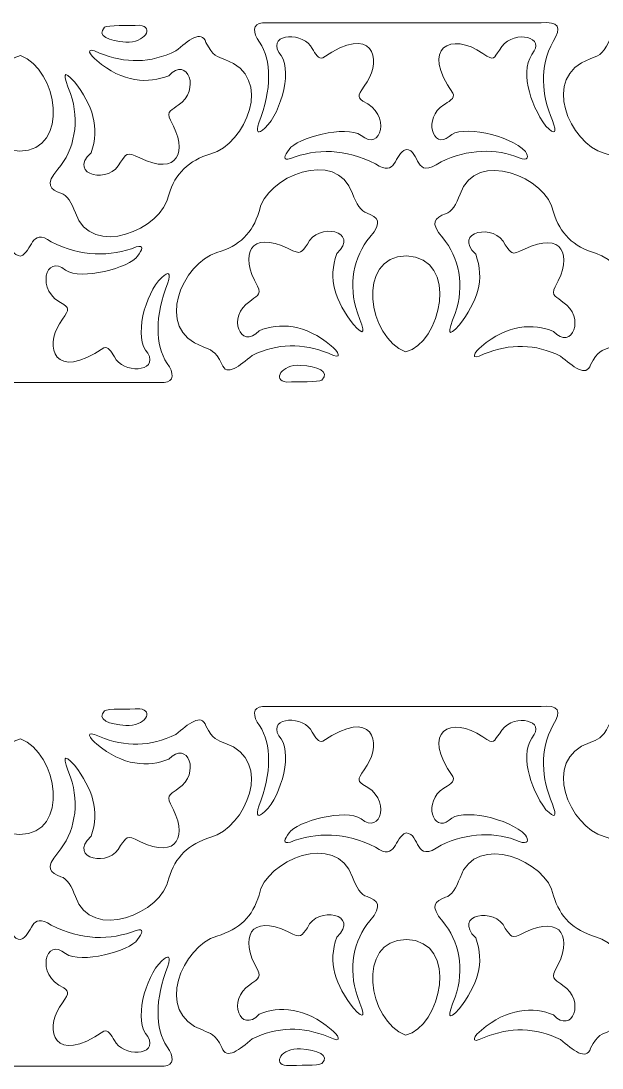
# Model space of a CAD drawing. Header units: centimetres. Extents: x -120 to 120, y -26 to 26.
# Drawn here: x 62.4 to 91.2, y -25.9 to 25.9 of the extents above; entities that cross this region are included whole.
import ezdxf

# ---------------------------------------------------------------- set-up
doc = ezdxf.new("R2010")
doc.units = ezdxf.units.CM
doc.header["$MEASUREMENT"] = 0
doc.layers.add('layer 1', color=7, linetype='Continuous')

msp = doc.modelspace()

# ---------------------------------------------------------------- linework, layer by layer
at = {"layer": 'layer 1', "color": 114, "lineweight": 9}
for points, knots in [([(88.76446, 21.00753), (89.00751, 20.3745), (88.90815, 20.27219), (88.44071, 20.72628), (88.44071, 20.72628), (87.62871, 21.85968), (87.10386, 23.56809), (87.87071, 24.45628), (87.87071, 24.45628), (88.33709, 25.2111), (86.68646, 25.5307), (86.14831, 24.49462), (86.14831, 24.49462), (85.82821, 24.12878), (85.94441, 23.90673), (85.32196, 24.33378), (85.32196, 24.33378), (83.73913, 25.41973), (82.22366, 24.63002), (83.83321, 22.36503), (83.83321, 22.36503), (84.00045, 22.11789), (83.5682, 21.90877), (83.38571, 21.79378), (83.38571, 21.79378), (82.33593, 21.13228), (82.86103, 19.55537), (83.65321, 20.21128), (83.65321, 20.21128), (84.2008, 20.82979), (86.67407, 20.30189), (87.42571, 19.47378), (87.42571, 19.47378), (87.62192, 19.231), (87.56978, 18.97963), (87.12821, 19.15628), (87.12821, 19.15628), (85.97862, 19.64071), (84.57105, 19.5984), (83.25071, 18.96878), (83.25071, 18.96878), (81.87142, 17.9949), (82.25854, 19.55026), (81.52071, 19.57378), (81.52071, 19.57378), (80.90049, 19.37719), (81.06355, 18.1384), (79.99821, 18.86628), (79.99821, 18.86628), (78.5179, 19.62756), (77.07278, 19.62132), (75.79071, 19.12378), (75.79071, 19.12378), (75.37942, 19.00671), (75.49539, 19.26792), (75.72321, 19.57378), (75.72321, 19.57378), (76.1124, 20.15897), (78.54129, 20.80247), (79.29321, 20.27253), (79.29321, 20.27253), (80.2794, 19.41664), (80.819, 21.32422), (79.38571, 21.97128), (79.38571, 21.97128), (79.06308, 22.20136), (79.14255, 22.26957), (79.58946, 22.93378), (79.58946, 22.93378), (80.31996, 24.01946), (79.89606, 25.84628), (77.39571, 24.11628), (77.39571, 24.11628), (77.19024, 24.03268), (77.03196, 24.31753), (76.86821, 24.57003), (76.86821, 24.57003), (76.49618, 25.3996), (74.67077, 25.37504), (75.21571, 24.38378), (75.21571, 24.38378), (75.94504, 23.66822), (75.37148, 21.4451), (74.53071, 20.63878), (74.53071, 20.63878), (74.17377, 20.30591), (74.07461, 20.39341), (74.23321, 20.90128), (74.23321, 20.90128), (74.88374, 22.56932), (74.85418, 23.9642), (74.26571, 24.89878), (74.26571, 24.89878), (73.91279, 25.362), (73.91371, 25.8098), (74.41571, 25.84628), (74.41571, 25.84628), (74.41571, 25.84628), (88.20345, 25.84628), (88.20345, 25.84628), (88.20345, 25.84628), (89.06476, 25.94333), (89.25444, 25.60409), (88.79821, 24.93128), (88.79821, 24.93128), (88.12207, 23.61921), (88.22481, 22.31199), (88.76446, 21.00753)], [0, 0, 0, 0, 0.03571429, 0.03571429, 0.03571429, 0.03571429, 0.07142857, 0.07142857, 0.07142857, 0.07142857, 0.10714286, 0.10714286, 0.10714286, 0.10714286, 0.14285714, 0.14285714, 0.14285714, 0.14285714, 0.17857143, 0.17857143, 0.17857143, 0.17857143, 0.21428571, 0.21428571, 0.21428571, 0.21428571, 0.25, 0.25, 0.25, 0.25, 0.28571429, 0.28571429, 0.28571429, 0.28571429, 0.32142857, 0.32142857, 0.32142857, 0.32142857, 0.35714286, 0.35714286, 0.35714286, 0.35714286, 0.39285714, 0.39285714, 0.39285714, 0.39285714, 0.42857143, 0.42857143, 0.42857143, 0.42857143, 0.46428571, 0.46428571, 0.46428571, 0.46428571, 0.5, 0.5, 0.5, 0.5, 0.53571429, 0.53571429, 0.53571429, 0.53571429, 0.57142857, 0.57142857, 0.57142857, 0.57142857, 0.60714286, 0.60714286, 0.60714286, 0.60714286, 0.64285714, 0.64285714, 0.64285714, 0.64285714, 0.67857143, 0.67857143, 0.67857143, 0.67857143, 0.71428571, 0.71428571, 0.71428571, 0.71428571, 0.75, 0.75, 0.75, 0.75, 0.78571429, 0.78571429, 0.78571429, 0.78571429, 0.82142857, 0.82142857, 0.82142857, 0.82142857, 0.85714286, 0.85714286, 0.85714286, 0.85714286, 0.89285714, 0.89285714, 0.89285714, 0.89285714, 0.92857143, 0.92857143, 0.92857143, 0.92857143, 1, 1, 1, 1]), ([(64.90257, 22.34562), (65.37152, 20.9706), (65.09745, 19.56174), (64.28201, 18.59826), (64.28201, 18.59826), (63.61863, 17.82389), (63.90559, 17.60235), (64.42007, 17.40562), (64.42007, 17.40562), (64.73444, 17.33063), (64.95261, 16.92778), (65.14382, 16.43311), (65.14382, 16.43311), (65.91715, 14.15228), (69.45586, 15.58296), (69.77382, 17.32812), (69.77382, 17.32812), (70.08678, 18.39005), (70.74168, 19.02897), (71.85507, 19.36062), (71.85507, 19.36062), (73.54576, 19.8407), (75.02551, 23.16024), (72.54757, 24.02562), (72.54757, 24.02562), (72.19257, 24.18812), (71.94097, 24.18592), (71.60882, 24.88312), (71.60882, 24.88312), (71.39165, 25.53292), (70.72361, 24.96531), (70.11344, 24.4559), (70.11344, 24.4559), (68.8713, 23.84175), (67.6138, 23.83243), (66.34094, 24.3509), (66.34094, 24.3509), (65.53043, 24.74677), (65.8853, 24.21712), (66.20718, 23.98233), (66.20718, 23.98233), (67.45585, 22.88915), (68.78335, 22.81934), (69.76507, 23.23062), (69.76507, 23.23062), (70.70574, 24.23645), (71.37383, 22.5108), (70.23007, 21.77812), (70.23007, 21.77812), (70.00257, 21.54354), (69.58054, 21.47927), (69.85257, 21.02062), (69.85257, 21.02062), (70.75871, 19.43162), (70.21757, 18.25062), (68.32757, 19.15312), (68.32757, 19.15312), (67.64862, 19.5223), (67.68007, 19.32062), (67.37882, 18.94937), (67.37882, 18.94937), (66.89955, 17.82847), (64.72571, 18.28382), (65.91757, 19.41312), (65.91757, 19.41312), (66.38972, 20.66749), (65.97912, 21.76616), (65.10257, 22.93062), (65.10257, 22.93062), (64.51255, 23.56369), (64.50689, 23.33052), (64.90257, 22.34562)], [0, 0, 0, 0, 0.05263158, 0.05263158, 0.05263158, 0.05263158, 0.10526316, 0.10526316, 0.10526316, 0.10526316, 0.15789474, 0.15789474, 0.15789474, 0.15789474, 0.21052632, 0.21052632, 0.21052632, 0.21052632, 0.26315789, 0.26315789, 0.26315789, 0.26315789, 0.31578947, 0.31578947, 0.31578947, 0.31578947, 0.36842105, 0.36842105, 0.36842105, 0.36842105, 0.42105263, 0.42105263, 0.42105263, 0.42105263, 0.47368421, 0.47368421, 0.47368421, 0.47368421, 0.52631579, 0.52631579, 0.52631579, 0.52631579, 0.57894737, 0.57894737, 0.57894737, 0.57894737, 0.63157895, 0.63157895, 0.63157895, 0.63157895, 0.68421053, 0.68421053, 0.68421053, 0.68421053, 0.73684211, 0.73684211, 0.73684211, 0.73684211, 0.78947368, 0.78947368, 0.78947368, 0.78947368, 0.84210526, 0.84210526, 0.84210526, 0.84210526, 0.89473684, 0.89473684, 0.89473684, 0.89473684, 1, 1, 1, 1]), ([(66.58677, 25.6269), (66.17273, 25.20277), (66.80532, 24.95013), (67.64177, 24.89941), (67.64177, 24.89941), (68.59003, 24.84191), (69.05443, 25.64799), (68.33177, 25.7294), (68.33177, 25.7294), (67.7501, 25.69523), (66.76183, 25.75094), (66.58677, 25.6269)], [0, 0, 0, 0, 0.25, 0.25, 0.25, 0.25, 0.5, 0.5, 0.5, 0.5, 1, 1, 1, 1]), ([(98.27369, 22.37812), (97.80474, 21.0031), (98.07881, 19.59424), (98.89425, 18.63076), (98.89425, 18.63076), (99.55763, 17.85639), (99.27067, 17.63485), (98.75619, 17.43812), (98.75619, 17.43812), (98.44182, 17.36313), (98.22365, 16.96028), (98.03244, 16.46561), (98.03244, 16.46561), (97.25911, 14.18478), (93.7204, 15.61546), (93.40244, 17.36062), (93.40244, 17.36062), (93.08948, 18.42255), (92.43458, 19.06147), (91.32119, 19.39312), (91.32119, 19.39312), (89.6305, 19.8732), (88.15075, 23.19274), (90.62869, 24.05812), (90.62869, 24.05812), (90.98369, 24.22062), (91.23529, 24.21842), (91.56744, 24.91562), (91.56744, 24.91562), (91.78461, 25.56542), (92.45265, 24.99781), (93.06282, 24.4884), (93.06282, 24.4884), (94.30496, 23.87425), (95.56246, 23.86493), (96.83532, 24.3834), (96.83532, 24.3834), (97.64583, 24.77927), (97.29096, 24.24962), (96.96908, 24.01483), (96.96908, 24.01483), (95.72041, 22.92165), (94.39291, 22.85184), (93.41119, 23.26312), (93.41119, 23.26312), (92.47052, 24.26895), (91.80243, 22.5433), (92.94619, 21.81062), (92.94619, 21.81062), (93.17369, 21.57604), (93.59572, 21.51177), (93.32369, 21.05312), (93.32369, 21.05312), (92.41755, 19.46412), (92.95869, 18.28312), (94.84869, 19.18562), (94.84869, 19.18562), (95.52764, 19.5548), (95.49619, 19.35312), (95.79744, 18.98187), (95.79744, 18.98187), (96.27671, 17.86097), (98.45055, 18.31632), (97.25869, 19.44562), (97.25869, 19.44562), (96.78654, 20.69999), (97.19714, 21.79866), (98.07369, 22.96312), (98.07369, 22.96312), (98.66371, 23.59619), (98.66937, 23.36302), (98.27369, 22.37812)], [0, 0, 0, 0, 0.05263158, 0.05263158, 0.05263158, 0.05263158, 0.10526316, 0.10526316, 0.10526316, 0.10526316, 0.15789474, 0.15789474, 0.15789474, 0.15789474, 0.21052632, 0.21052632, 0.21052632, 0.21052632, 0.26315789, 0.26315789, 0.26315789, 0.26315789, 0.31578947, 0.31578947, 0.31578947, 0.31578947, 0.36842105, 0.36842105, 0.36842105, 0.36842105, 0.42105263, 0.42105263, 0.42105263, 0.42105263, 0.47368421, 0.47368421, 0.47368421, 0.47368421, 0.52631579, 0.52631579, 0.52631579, 0.52631579, 0.57894737, 0.57894737, 0.57894737, 0.57894737, 0.63157895, 0.63157895, 0.63157895, 0.63157895, 0.68421053, 0.68421053, 0.68421053, 0.68421053, 0.73684211, 0.73684211, 0.73684211, 0.73684211, 0.78947368, 0.78947368, 0.78947368, 0.78947368, 0.84210526, 0.84210526, 0.84210526, 0.84210526, 0.89473684, 0.89473684, 0.89473684, 0.89473684, 1, 1, 1, 1]), ([(62.42182, 24.2392), (64.28451, 23.55905), (64.89432, 19.5142), (62.38432, 19.49171), (62.38432, 19.49171), (59.7135, 19.573), (60.68358, 23.85135), (62.42182, 24.2392)], [0, 0, 0, 0, 0.33333333, 0.33333333, 0.33333333, 0.33333333, 1, 1, 1, 1]), ([(79.10869, 11.48028), (78.63974, 12.8553), (78.91381, 14.26416), (79.72925, 15.22764), (79.72925, 15.22764), (80.39263, 16.00201), (80.10567, 16.22355), (79.59119, 16.42028), (79.59119, 16.42028), (79.27682, 16.49527), (79.05865, 16.89812), (78.86744, 17.39279), (78.86744, 17.39279), (78.09411, 19.67362), (74.5554, 18.24294), (74.23744, 16.49778), (74.23744, 16.49778), (73.92448, 15.43585), (73.26958, 14.79693), (72.15619, 14.46528), (72.15619, 14.46528), (70.4655, 13.9852), (68.98575, 10.66566), (71.46369, 9.80028), (71.46369, 9.80028), (71.81869, 9.63778), (72.07029, 9.63998), (72.40244, 8.94278), (72.40244, 8.94278), (72.61961, 8.29298), (73.28765, 8.86059), (73.89782, 9.37), (73.89782, 9.37), (75.13996, 9.98415), (76.39746, 9.99347), (77.67032, 9.475), (77.67032, 9.475), (78.48083, 9.07913), (78.12596, 9.60878), (77.80408, 9.84357), (77.80408, 9.84357), (76.55541, 10.93675), (75.22791, 11.00656), (74.24619, 10.59528), (74.24619, 10.59528), (73.30552, 9.58945), (72.63743, 11.3151), (73.78119, 12.04778), (73.78119, 12.04778), (74.00869, 12.28236), (74.43072, 12.34663), (74.15869, 12.80528), (74.15869, 12.80528), (73.25255, 14.39428), (73.79369, 15.57528), (75.68369, 14.67278), (75.68369, 14.67278), (76.36264, 14.3036), (76.33119, 14.50528), (76.63244, 14.87653), (76.63244, 14.87653), (77.11171, 15.99743), (79.28555, 15.54208), (78.09369, 14.41278), (78.09369, 14.41278), (77.62154, 13.15841), (78.03214, 12.05974), (78.90869, 10.89528), (78.90869, 10.89528), (79.49871, 10.26221), (79.50437, 10.49538), (79.10869, 11.48028)], [0, 0, 0, 0, 0.05263158, 0.05263158, 0.05263158, 0.05263158, 0.10526316, 0.10526316, 0.10526316, 0.10526316, 0.15789474, 0.15789474, 0.15789474, 0.15789474, 0.21052632, 0.21052632, 0.21052632, 0.21052632, 0.26315789, 0.26315789, 0.26315789, 0.26315789, 0.31578947, 0.31578947, 0.31578947, 0.31578947, 0.36842105, 0.36842105, 0.36842105, 0.36842105, 0.42105263, 0.42105263, 0.42105263, 0.42105263, 0.47368421, 0.47368421, 0.47368421, 0.47368421, 0.52631579, 0.52631579, 0.52631579, 0.52631579, 0.57894737, 0.57894737, 0.57894737, 0.57894737, 0.63157895, 0.63157895, 0.63157895, 0.63157895, 0.68421053, 0.68421053, 0.68421053, 0.68421053, 0.73684211, 0.73684211, 0.73684211, 0.73684211, 0.78947368, 0.78947368, 0.78947368, 0.78947368, 0.84210526, 0.84210526, 0.84210526, 0.84210526, 0.89473684, 0.89473684, 0.89473684, 0.89473684, 1, 1, 1, 1]), ([(83.95382, 11.44778), (84.42277, 12.8228), (84.1487, 14.23166), (83.33326, 15.19514), (83.33326, 15.19514), (82.66988, 15.96951), (82.95684, 16.19105), (83.47132, 16.38778), (83.47132, 16.38778), (83.78569, 16.46277), (84.00386, 16.86562), (84.19507, 17.36029), (84.19507, 17.36029), (84.9684, 19.64112), (88.50711, 18.21044), (88.82507, 16.46528), (88.82507, 16.46528), (89.13803, 15.40335), (89.79293, 14.76443), (90.90632, 14.43278), (90.90632, 14.43278), (92.59701, 13.9527), (94.07676, 10.63316), (91.59882, 9.76778), (91.59882, 9.76778), (91.24382, 9.60528), (90.99222, 9.60748), (90.66007, 8.91028), (90.66007, 8.91028), (90.4429, 8.26048), (89.77486, 8.82809), (89.16469, 9.3375), (89.16469, 9.3375), (87.92255, 9.95165), (86.66505, 9.96097), (85.39219, 9.4425), (85.39219, 9.4425), (84.58168, 9.04663), (84.93655, 9.57628), (85.25843, 9.81107), (85.25843, 9.81107), (86.5071, 10.90425), (87.8346, 10.97406), (88.81632, 10.56278), (88.81632, 10.56278), (89.75699, 9.55695), (90.42508, 11.2826), (89.28132, 12.01528), (89.28132, 12.01528), (89.05382, 12.24986), (88.63179, 12.31413), (88.90382, 12.77278), (88.90382, 12.77278), (89.80996, 14.36178), (89.26882, 15.54278), (87.37882, 14.64028), (87.37882, 14.64028), (86.69987, 14.2711), (86.73132, 14.47278), (86.43007, 14.84403), (86.43007, 14.84403), (85.9508, 15.96493), (83.77696, 15.50958), (84.96882, 14.38028), (84.96882, 14.38028), (85.44097, 13.12591), (85.03037, 12.02724), (84.15382, 10.86278), (84.15382, 10.86278), (83.5638, 10.22971), (83.55814, 10.46288), (83.95382, 11.44778)], [0, 0, 0, 0, 0.05263158, 0.05263158, 0.05263158, 0.05263158, 0.10526316, 0.10526316, 0.10526316, 0.10526316, 0.15789474, 0.15789474, 0.15789474, 0.15789474, 0.21052632, 0.21052632, 0.21052632, 0.21052632, 0.26315789, 0.26315789, 0.26315789, 0.26315789, 0.31578947, 0.31578947, 0.31578947, 0.31578947, 0.36842105, 0.36842105, 0.36842105, 0.36842105, 0.42105263, 0.42105263, 0.42105263, 0.42105263, 0.47368421, 0.47368421, 0.47368421, 0.47368421, 0.52631579, 0.52631579, 0.52631579, 0.52631579, 0.57894737, 0.57894737, 0.57894737, 0.57894737, 0.63157895, 0.63157895, 0.63157895, 0.63157895, 0.68421053, 0.68421053, 0.68421053, 0.68421053, 0.73684211, 0.73684211, 0.73684211, 0.73684211, 0.78947368, 0.78947368, 0.78947368, 0.78947368, 0.84210526, 0.84210526, 0.84210526, 0.84210526, 0.89473684, 0.89473684, 0.89473684, 0.89473684, 1, 1, 1, 1]), ([(55.18613, 12.86281), (54.94308, 13.49584), (55.04244, 13.59815), (55.50988, 13.14406), (55.50988, 13.14406), (56.32188, 12.01066), (56.84673, 10.30225), (56.07988, 9.41406), (56.07988, 9.41406), (55.6135, 8.65924), (57.26413, 8.33964), (57.80228, 9.37572), (57.80228, 9.37572), (58.12238, 9.74156), (58.00618, 9.96361), (58.62863, 9.53656), (58.62863, 9.53656), (60.21146, 8.45061), (61.72693, 9.24032), (60.11738, 11.50531), (60.11738, 11.50531), (59.95014, 11.75245), (60.38239, 11.96157), (60.56488, 12.07656), (60.56488, 12.07656), (61.61466, 12.73806), (61.08956, 14.31497), (60.29738, 13.65906), (60.29738, 13.65906), (59.74979, 13.04055), (57.27652, 13.56845), (56.52488, 14.39656), (56.52488, 14.39656), (56.32867, 14.63934), (56.38081, 14.89071), (56.82238, 14.71406), (56.82238, 14.71406), (57.97197, 14.22963), (59.37954, 14.27194), (60.69988, 14.90156), (60.69988, 14.90156), (62.07917, 15.87544), (61.69205, 14.32008), (62.42988, 14.29656), (62.42988, 14.29656), (63.0501, 14.49315), (62.88704, 15.73194), (63.95238, 15.00406), (63.95238, 15.00406), (65.43269, 14.24278), (66.87781, 14.24902), (68.15988, 14.74656), (68.15988, 14.74656), (68.57117, 14.86363), (68.4552, 14.60242), (68.22738, 14.29656), (68.22738, 14.29656), (67.83819, 13.71137), (65.4093, 13.06787), (64.65738, 13.59781), (64.65738, 13.59781), (63.67119, 14.4537), (63.13159, 12.54612), (64.56488, 11.89906), (64.56488, 11.89906), (64.88751, 11.66898), (64.80804, 11.60077), (64.36113, 10.93656), (64.36113, 10.93656), (63.63063, 9.85088), (64.05453, 8.02406), (66.55488, 9.75406), (66.55488, 9.75406), (66.76035, 9.83766), (66.91863, 9.55281), (67.08238, 9.30031), (67.08238, 9.30031), (67.45441, 8.47074), (69.27982, 8.4953), (68.73488, 9.48656), (68.73488, 9.48656), (68.00555, 10.20212), (68.57911, 12.42524), (69.41988, 13.23156), (69.41988, 13.23156), (69.77682, 13.56443), (69.87598, 13.47693), (69.71738, 12.96906), (69.71738, 12.96906), (69.06685, 11.30102), (69.09641, 9.90614), (69.68488, 8.97156), (69.68488, 8.97156), (70.0378, 8.50834), (70.03688, 8.06054), (69.53488, 8.02406), (69.53488, 8.02406), (69.53488, 8.02406), (55.74714, 8.02406), (55.74714, 8.02406), (55.74714, 8.02406), (54.88583, 7.92701), (54.69615, 8.26625), (55.15238, 8.93906), (55.15238, 8.93906), (55.82852, 10.25113), (55.72578, 11.55835), (55.18613, 12.86281)], [0, 0, 0, 0, 0.03571429, 0.03571429, 0.03571429, 0.03571429, 0.07142857, 0.07142857, 0.07142857, 0.07142857, 0.10714286, 0.10714286, 0.10714286, 0.10714286, 0.14285714, 0.14285714, 0.14285714, 0.14285714, 0.17857143, 0.17857143, 0.17857143, 0.17857143, 0.21428571, 0.21428571, 0.21428571, 0.21428571, 0.25, 0.25, 0.25, 0.25, 0.28571429, 0.28571429, 0.28571429, 0.28571429, 0.32142857, 0.32142857, 0.32142857, 0.32142857, 0.35714286, 0.35714286, 0.35714286, 0.35714286, 0.39285714, 0.39285714, 0.39285714, 0.39285714, 0.42857143, 0.42857143, 0.42857143, 0.42857143, 0.46428571, 0.46428571, 0.46428571, 0.46428571, 0.5, 0.5, 0.5, 0.5, 0.53571429, 0.53571429, 0.53571429, 0.53571429, 0.57142857, 0.57142857, 0.57142857, 0.57142857, 0.60714286, 0.60714286, 0.60714286, 0.60714286, 0.64285714, 0.64285714, 0.64285714, 0.64285714, 0.67857143, 0.67857143, 0.67857143, 0.67857143, 0.71428571, 0.71428571, 0.71428571, 0.71428571, 0.75, 0.75, 0.75, 0.75, 0.78571429, 0.78571429, 0.78571429, 0.78571429, 0.82142857, 0.82142857, 0.82142857, 0.82142857, 0.85714286, 0.85714286, 0.85714286, 0.85714286, 0.89285714, 0.89285714, 0.89285714, 0.89285714, 0.92857143, 0.92857143, 0.92857143, 0.92857143, 1, 1, 1, 1]), ([(81.49819, 9.5542), (79.6355, 10.23435), (79.02569, 14.2792), (81.53569, 14.30169), (81.53569, 14.30169), (84.20651, 14.2204), (83.23643, 9.94205), (81.49819, 9.5542)], [0, 0, 0, 0, 0.33333333, 0.33333333, 0.33333333, 0.33333333, 1, 1, 1, 1]), ([(77.34948, 8.15149), (77.76352, 8.57562), (77.13093, 8.82826), (76.29448, 8.87898), (76.29448, 8.87898), (75.34622, 8.93648), (74.88182, 8.1304), (75.60448, 8.04899), (75.60448, 8.04899), (76.18615, 8.08316), (77.17442, 8.02745), (77.34948, 8.15149)], [0, 0, 0, 0, 0.25, 0.25, 0.25, 0.25, 0.5, 0.5, 0.5, 0.5, 1, 1, 1, 1])]:
    msp.add_open_spline(points, degree=3, knots=knots, dxfattribs=at)
at = {"layer": 'layer 1', "color": 177, "lineweight": 9}
for points, knots in [([(66.58676, -8.23978), (66.17272, -8.66391), (66.80531, -8.91655), (67.64176, -8.96727), (67.64176, -8.96727), (68.59002, -9.02477), (69.05442, -8.21869), (68.33176, -8.13728), (68.33176, -8.13728), (67.75009, -8.17145), (66.76182, -8.11574), (66.58676, -8.23978)], [0, 0, 0, 0, 0.25, 0.25, 0.25, 0.25, 0.5, 0.5, 0.5, 0.5, 1, 1, 1, 1]), ([(88.76445, -12.85915), (89.0075, -13.49218), (88.90814, -13.59449), (88.4407, -13.1404), (88.4407, -13.1404), (87.6287, -12.007), (87.10385, -10.29859), (87.8707, -9.4104), (87.8707, -9.4104), (88.33708, -8.65558), (86.68645, -8.33598), (86.1483, -9.37206), (86.1483, -9.37206), (85.8282, -9.7379), (85.9444, -9.95995), (85.32195, -9.5329), (85.32195, -9.5329), (83.73912, -8.44695), (82.22365, -9.23666), (83.8332, -11.50165), (83.8332, -11.50165), (84.00044, -11.74879), (83.56819, -11.95791), (83.3857, -12.0729), (83.3857, -12.0729), (82.33592, -12.7344), (82.86102, -14.31131), (83.6532, -13.6554), (83.6532, -13.6554), (84.20079, -13.03689), (86.67406, -13.56479), (87.4257, -14.3929), (87.4257, -14.3929), (87.62191, -14.63568), (87.56977, -14.88705), (87.1282, -14.7104), (87.1282, -14.7104), (85.97861, -14.22597), (84.57104, -14.26828), (83.2507, -14.8979), (83.2507, -14.8979), (81.87141, -15.87178), (82.25853, -14.31642), (81.5207, -14.2929), (81.5207, -14.2929), (80.90048, -14.48949), (81.06354, -15.72828), (79.9982, -15.0004), (79.9982, -15.0004), (78.51789, -14.23912), (77.07277, -14.24536), (75.7907, -14.7429), (75.7907, -14.7429), (75.37941, -14.85997), (75.49538, -14.59876), (75.7232, -14.2929), (75.7232, -14.2929), (76.11239, -13.70771), (78.54128, -13.06421), (79.2932, -13.59415), (79.2932, -13.59415), (80.27939, -14.45004), (80.81899, -12.54246), (79.3857, -11.8954), (79.3857, -11.8954), (79.06307, -11.66532), (79.14254, -11.59711), (79.58945, -10.9329), (79.58945, -10.9329), (80.31995, -9.84722), (79.89605, -8.0204), (77.3957, -9.7504), (77.3957, -9.7504), (77.19023, -9.834), (77.03195, -9.54915), (76.8682, -9.29665), (76.8682, -9.29665), (76.49617, -8.46708), (74.67076, -8.49164), (75.2157, -9.4829), (75.2157, -9.4829), (75.94503, -10.19846), (75.37147, -12.42158), (74.5307, -13.2279), (74.5307, -13.2279), (74.17376, -13.56077), (74.0746, -13.47327), (74.2332, -12.9654), (74.2332, -12.9654), (74.88373, -11.29736), (74.85417, -9.90248), (74.2657, -8.9679), (74.2657, -8.9679), (73.91278, -8.50468), (73.9137, -8.05688), (74.4157, -8.0204), (74.4157, -8.0204), (74.4157, -8.0204), (88.20344, -8.0204), (88.20344, -8.0204), (88.20344, -8.0204), (89.06475, -7.92335), (89.25443, -8.26259), (88.7982, -8.9354), (88.7982, -8.9354), (88.12206, -10.24747), (88.2248, -11.55469), (88.76445, -12.85915)], [0, 0, 0, 0, 0.03571429, 0.03571429, 0.03571429, 0.03571429, 0.07142857, 0.07142857, 0.07142857, 0.07142857, 0.10714286, 0.10714286, 0.10714286, 0.10714286, 0.14285714, 0.14285714, 0.14285714, 0.14285714, 0.17857143, 0.17857143, 0.17857143, 0.17857143, 0.21428571, 0.21428571, 0.21428571, 0.21428571, 0.25, 0.25, 0.25, 0.25, 0.28571429, 0.28571429, 0.28571429, 0.28571429, 0.32142857, 0.32142857, 0.32142857, 0.32142857, 0.35714286, 0.35714286, 0.35714286, 0.35714286, 0.39285714, 0.39285714, 0.39285714, 0.39285714, 0.42857143, 0.42857143, 0.42857143, 0.42857143, 0.46428571, 0.46428571, 0.46428571, 0.46428571, 0.5, 0.5, 0.5, 0.5, 0.53571429, 0.53571429, 0.53571429, 0.53571429, 0.57142857, 0.57142857, 0.57142857, 0.57142857, 0.60714286, 0.60714286, 0.60714286, 0.60714286, 0.64285714, 0.64285714, 0.64285714, 0.64285714, 0.67857143, 0.67857143, 0.67857143, 0.67857143, 0.71428571, 0.71428571, 0.71428571, 0.71428571, 0.75, 0.75, 0.75, 0.75, 0.78571429, 0.78571429, 0.78571429, 0.78571429, 0.82142857, 0.82142857, 0.82142857, 0.82142857, 0.85714286, 0.85714286, 0.85714286, 0.85714286, 0.89285714, 0.89285714, 0.89285714, 0.89285714, 0.92857143, 0.92857143, 0.92857143, 0.92857143, 1, 1, 1, 1]), ([(98.27368, -11.48856), (97.80473, -12.86358), (98.0788, -14.27244), (98.89424, -15.23592), (98.89424, -15.23592), (99.55762, -16.01029), (99.27066, -16.23183), (98.75618, -16.42856), (98.75618, -16.42856), (98.44181, -16.50355), (98.22364, -16.9064), (98.03243, -17.40107), (98.03243, -17.40107), (97.2591, -19.6819), (93.72039, -18.25122), (93.40243, -16.50606), (93.40243, -16.50606), (93.08947, -15.44413), (92.43457, -14.80521), (91.32118, -14.47356), (91.32118, -14.47356), (89.63049, -13.99348), (88.15074, -10.67394), (90.62868, -9.80856), (90.62868, -9.80856), (90.98368, -9.64606), (91.23528, -9.64826), (91.56743, -8.95106), (91.56743, -8.95106), (91.7846, -8.30126), (92.45264, -8.86887), (93.06281, -9.37828), (93.06281, -9.37828), (94.30495, -9.99243), (95.56245, -10.00175), (96.83531, -9.48328), (96.83531, -9.48328), (97.64582, -9.08741), (97.29095, -9.61706), (96.96907, -9.85185), (96.96907, -9.85185), (95.7204, -10.94503), (94.3929, -11.01484), (93.41118, -10.60356), (93.41118, -10.60356), (92.47051, -9.59773), (91.80242, -11.32338), (92.94618, -12.05606), (92.94618, -12.05606), (93.17368, -12.29064), (93.59571, -12.35491), (93.32368, -12.81356), (93.32368, -12.81356), (92.41754, -14.40256), (92.95868, -15.58356), (94.84868, -14.68106), (94.84868, -14.68106), (95.52763, -14.31188), (95.49618, -14.51356), (95.79743, -14.88481), (95.79743, -14.88481), (96.2767, -16.00571), (98.45054, -15.55036), (97.25868, -14.42106), (97.25868, -14.42106), (96.78653, -13.16669), (97.19713, -12.06802), (98.07368, -10.90356), (98.07368, -10.90356), (98.6637, -10.27049), (98.66936, -10.50366), (98.27368, -11.48856)], [0, 0, 0, 0, 0.05263158, 0.05263158, 0.05263158, 0.05263158, 0.10526316, 0.10526316, 0.10526316, 0.10526316, 0.15789474, 0.15789474, 0.15789474, 0.15789474, 0.21052632, 0.21052632, 0.21052632, 0.21052632, 0.26315789, 0.26315789, 0.26315789, 0.26315789, 0.31578947, 0.31578947, 0.31578947, 0.31578947, 0.36842105, 0.36842105, 0.36842105, 0.36842105, 0.42105263, 0.42105263, 0.42105263, 0.42105263, 0.47368421, 0.47368421, 0.47368421, 0.47368421, 0.52631579, 0.52631579, 0.52631579, 0.52631579, 0.57894737, 0.57894737, 0.57894737, 0.57894737, 0.63157895, 0.63157895, 0.63157895, 0.63157895, 0.68421053, 0.68421053, 0.68421053, 0.68421053, 0.73684211, 0.73684211, 0.73684211, 0.73684211, 0.78947368, 0.78947368, 0.78947368, 0.78947368, 0.84210526, 0.84210526, 0.84210526, 0.84210526, 0.89473684, 0.89473684, 0.89473684, 0.89473684, 1, 1, 1, 1]), ([(64.90256, -11.52106), (65.37151, -12.89608), (65.09744, -14.30494), (64.282, -15.26842), (64.282, -15.26842), (63.61862, -16.04279), (63.90558, -16.26433), (64.42006, -16.46106), (64.42006, -16.46106), (64.73443, -16.53605), (64.9526, -16.9389), (65.14381, -17.43357), (65.14381, -17.43357), (65.91714, -19.7144), (69.45585, -18.28372), (69.77381, -16.53856), (69.77381, -16.53856), (70.08677, -15.47663), (70.74167, -14.83771), (71.85506, -14.50606), (71.85506, -14.50606), (73.54575, -14.02598), (75.0255, -10.70644), (72.54756, -9.84106), (72.54756, -9.84106), (72.19256, -9.67856), (71.94096, -9.68076), (71.60881, -8.98356), (71.60881, -8.98356), (71.39164, -8.33376), (70.7236, -8.90137), (70.11343, -9.41078), (70.11343, -9.41078), (68.87129, -10.02493), (67.61379, -10.03425), (66.34093, -9.51578), (66.34093, -9.51578), (65.53042, -9.11991), (65.88529, -9.64956), (66.20717, -9.88435), (66.20717, -9.88435), (67.45584, -10.97753), (68.78334, -11.04734), (69.76506, -10.63606), (69.76506, -10.63606), (70.70573, -9.63023), (71.37382, -11.35588), (70.23006, -12.08856), (70.23006, -12.08856), (70.00256, -12.32314), (69.58053, -12.38741), (69.85256, -12.84606), (69.85256, -12.84606), (70.7587, -14.43506), (70.21756, -15.61606), (68.32756, -14.71356), (68.32756, -14.71356), (67.64861, -14.34438), (67.68006, -14.54606), (67.37881, -14.91731), (67.37881, -14.91731), (66.89954, -16.03821), (64.7257, -15.58286), (65.91756, -14.45356), (65.91756, -14.45356), (66.38971, -13.19919), (65.97911, -12.10052), (65.10256, -10.93606), (65.10256, -10.93606), (64.51254, -10.30299), (64.50688, -10.53616), (64.90256, -11.52106)], [0, 0, 0, 0, 0.05263158, 0.05263158, 0.05263158, 0.05263158, 0.10526316, 0.10526316, 0.10526316, 0.10526316, 0.15789474, 0.15789474, 0.15789474, 0.15789474, 0.21052632, 0.21052632, 0.21052632, 0.21052632, 0.26315789, 0.26315789, 0.26315789, 0.26315789, 0.31578947, 0.31578947, 0.31578947, 0.31578947, 0.36842105, 0.36842105, 0.36842105, 0.36842105, 0.42105263, 0.42105263, 0.42105263, 0.42105263, 0.47368421, 0.47368421, 0.47368421, 0.47368421, 0.52631579, 0.52631579, 0.52631579, 0.52631579, 0.57894737, 0.57894737, 0.57894737, 0.57894737, 0.63157895, 0.63157895, 0.63157895, 0.63157895, 0.68421053, 0.68421053, 0.68421053, 0.68421053, 0.73684211, 0.73684211, 0.73684211, 0.73684211, 0.78947368, 0.78947368, 0.78947368, 0.78947368, 0.84210526, 0.84210526, 0.84210526, 0.84210526, 0.89473684, 0.89473684, 0.89473684, 0.89473684, 1, 1, 1, 1]), ([(62.42181, -9.62748), (64.2845, -10.30763), (64.89431, -14.35248), (62.38431, -14.37497), (62.38431, -14.37497), (59.71349, -14.29368), (60.68357, -10.01533), (62.42181, -9.62748)], [0, 0, 0, 0, 0.33333333, 0.33333333, 0.33333333, 0.33333333, 1, 1, 1, 1]), ([(79.10868, -22.3864), (78.63973, -21.01138), (78.9138, -19.60252), (79.72924, -18.63904), (79.72924, -18.63904), (80.39262, -17.86467), (80.10566, -17.64313), (79.59118, -17.4464), (79.59118, -17.4464), (79.27681, -17.37141), (79.05864, -16.96856), (78.86743, -16.47389), (78.86743, -16.47389), (78.0941, -14.19306), (74.55539, -15.62374), (74.23743, -17.3689), (74.23743, -17.3689), (73.92447, -18.43083), (73.26957, -19.06975), (72.15618, -19.4014), (72.15618, -19.4014), (70.46549, -19.88148), (68.98574, -23.20102), (71.46368, -24.0664), (71.46368, -24.0664), (71.81868, -24.2289), (72.07028, -24.2267), (72.40243, -24.9239), (72.40243, -24.9239), (72.6196, -25.5737), (73.28764, -25.00609), (73.89781, -24.49668), (73.89781, -24.49668), (75.13995, -23.88253), (76.39745, -23.87321), (77.67031, -24.39168), (77.67031, -24.39168), (78.48082, -24.78755), (78.12595, -24.2579), (77.80407, -24.02311), (77.80407, -24.02311), (76.5554, -22.92993), (75.2279, -22.86012), (74.24618, -23.2714), (74.24618, -23.2714), (73.30551, -24.27723), (72.63742, -22.55158), (73.78118, -21.8189), (73.78118, -21.8189), (74.00868, -21.58432), (74.43071, -21.52005), (74.15868, -21.0614), (74.15868, -21.0614), (73.25254, -19.4724), (73.79368, -18.2914), (75.68368, -19.1939), (75.68368, -19.1939), (76.36263, -19.56308), (76.33118, -19.3614), (76.63243, -18.99015), (76.63243, -18.99015), (77.1117, -17.86925), (79.28554, -18.3246), (78.09368, -19.4539), (78.09368, -19.4539), (77.62153, -20.70827), (78.03213, -21.80694), (78.90868, -22.9714), (78.90868, -22.9714), (79.4987, -23.60447), (79.50436, -23.3713), (79.10868, -22.3864)], [0, 0, 0, 0, 0.05263158, 0.05263158, 0.05263158, 0.05263158, 0.10526316, 0.10526316, 0.10526316, 0.10526316, 0.15789474, 0.15789474, 0.15789474, 0.15789474, 0.21052632, 0.21052632, 0.21052632, 0.21052632, 0.26315789, 0.26315789, 0.26315789, 0.26315789, 0.31578947, 0.31578947, 0.31578947, 0.31578947, 0.36842105, 0.36842105, 0.36842105, 0.36842105, 0.42105263, 0.42105263, 0.42105263, 0.42105263, 0.47368421, 0.47368421, 0.47368421, 0.47368421, 0.52631579, 0.52631579, 0.52631579, 0.52631579, 0.57894737, 0.57894737, 0.57894737, 0.57894737, 0.63157895, 0.63157895, 0.63157895, 0.63157895, 0.68421053, 0.68421053, 0.68421053, 0.68421053, 0.73684211, 0.73684211, 0.73684211, 0.73684211, 0.78947368, 0.78947368, 0.78947368, 0.78947368, 0.84210526, 0.84210526, 0.84210526, 0.84210526, 0.89473684, 0.89473684, 0.89473684, 0.89473684, 1, 1, 1, 1]), ([(83.95381, -22.4189), (84.42276, -21.04388), (84.14869, -19.63502), (83.33325, -18.67154), (83.33325, -18.67154), (82.66987, -17.89717), (82.95683, -17.67563), (83.47131, -17.4789), (83.47131, -17.4789), (83.78568, -17.40391), (84.00385, -17.00106), (84.19506, -16.50639), (84.19506, -16.50639), (84.96839, -14.22556), (88.5071, -15.65624), (88.82506, -17.4014), (88.82506, -17.4014), (89.13802, -18.46333), (89.79292, -19.10225), (90.90631, -19.4339), (90.90631, -19.4339), (92.597, -19.91398), (94.07675, -23.23352), (91.59881, -24.0989), (91.59881, -24.0989), (91.24381, -24.2614), (90.99221, -24.2592), (90.66006, -24.9564), (90.66006, -24.9564), (90.44289, -25.6062), (89.77485, -25.03859), (89.16468, -24.52918), (89.16468, -24.52918), (87.92254, -23.91503), (86.66504, -23.90571), (85.39218, -24.42418), (85.39218, -24.42418), (84.58167, -24.82005), (84.93654, -24.2904), (85.25842, -24.05561), (85.25842, -24.05561), (86.50709, -22.96243), (87.83459, -22.89262), (88.81631, -23.3039), (88.81631, -23.3039), (89.75698, -24.30973), (90.42507, -22.58408), (89.28131, -21.8514), (89.28131, -21.8514), (89.05381, -21.61682), (88.63178, -21.55255), (88.90381, -21.0939), (88.90381, -21.0939), (89.80995, -19.5049), (89.26881, -18.3239), (87.37881, -19.2264), (87.37881, -19.2264), (86.69986, -19.59558), (86.73131, -19.3939), (86.43006, -19.02265), (86.43006, -19.02265), (85.95079, -17.90175), (83.77695, -18.3571), (84.96881, -19.4864), (84.96881, -19.4864), (85.44096, -20.74077), (85.03036, -21.83944), (84.15381, -23.0039), (84.15381, -23.0039), (83.56379, -23.63697), (83.55813, -23.4038), (83.95381, -22.4189)], [0, 0, 0, 0, 0.05263158, 0.05263158, 0.05263158, 0.05263158, 0.10526316, 0.10526316, 0.10526316, 0.10526316, 0.15789474, 0.15789474, 0.15789474, 0.15789474, 0.21052632, 0.21052632, 0.21052632, 0.21052632, 0.26315789, 0.26315789, 0.26315789, 0.26315789, 0.31578947, 0.31578947, 0.31578947, 0.31578947, 0.36842105, 0.36842105, 0.36842105, 0.36842105, 0.42105263, 0.42105263, 0.42105263, 0.42105263, 0.47368421, 0.47368421, 0.47368421, 0.47368421, 0.52631579, 0.52631579, 0.52631579, 0.52631579, 0.57894737, 0.57894737, 0.57894737, 0.57894737, 0.63157895, 0.63157895, 0.63157895, 0.63157895, 0.68421053, 0.68421053, 0.68421053, 0.68421053, 0.73684211, 0.73684211, 0.73684211, 0.73684211, 0.78947368, 0.78947368, 0.78947368, 0.78947368, 0.84210526, 0.84210526, 0.84210526, 0.84210526, 0.89473684, 0.89473684, 0.89473684, 0.89473684, 1, 1, 1, 1]), ([(55.18612, -21.00387), (54.94307, -20.37084), (55.04243, -20.26853), (55.50987, -20.72262), (55.50987, -20.72262), (56.32187, -21.85602), (56.84672, -23.56443), (56.07987, -24.45262), (56.07987, -24.45262), (55.61349, -25.20744), (57.26412, -25.52704), (57.80227, -24.49096), (57.80227, -24.49096), (58.12237, -24.12512), (58.00617, -23.90307), (58.62862, -24.33012), (58.62862, -24.33012), (60.21145, -25.41607), (61.72692, -24.62636), (60.11737, -22.36137), (60.11737, -22.36137), (59.95013, -22.11423), (60.38238, -21.90511), (60.56487, -21.79012), (60.56487, -21.79012), (61.61465, -21.12862), (61.08955, -19.55171), (60.29737, -20.20762), (60.29737, -20.20762), (59.74978, -20.82613), (57.27651, -20.29823), (56.52487, -19.47012), (56.52487, -19.47012), (56.32866, -19.22734), (56.3808, -18.97597), (56.82237, -19.15262), (56.82237, -19.15262), (57.97196, -19.63705), (59.37953, -19.59474), (60.69987, -18.96512), (60.69987, -18.96512), (62.07916, -17.99124), (61.69204, -19.5466), (62.42987, -19.57012), (62.42987, -19.57012), (63.05009, -19.37353), (62.88703, -18.13474), (63.95237, -18.86262), (63.95237, -18.86262), (65.43268, -19.6239), (66.8778, -19.61766), (68.15987, -19.12012), (68.15987, -19.12012), (68.57116, -19.00305), (68.45519, -19.26426), (68.22737, -19.57012), (68.22737, -19.57012), (67.83818, -20.15531), (65.40929, -20.79881), (64.65737, -20.26887), (64.65737, -20.26887), (63.67118, -19.41298), (63.13158, -21.32056), (64.56487, -21.96762), (64.56487, -21.96762), (64.8875, -22.1977), (64.80803, -22.26591), (64.36112, -22.93012), (64.36112, -22.93012), (63.63062, -24.0158), (64.05452, -25.84262), (66.55487, -24.11262), (66.55487, -24.11262), (66.76034, -24.02902), (66.91862, -24.31387), (67.08237, -24.56637), (67.08237, -24.56637), (67.4544, -25.39594), (69.27981, -25.37138), (68.73487, -24.38012), (68.73487, -24.38012), (68.00554, -23.66456), (68.5791, -21.44144), (69.41987, -20.63512), (69.41987, -20.63512), (69.77681, -20.30225), (69.87597, -20.38975), (69.71737, -20.89762), (69.71737, -20.89762), (69.06684, -22.56566), (69.0964, -23.96054), (69.68487, -24.89512), (69.68487, -24.89512), (70.03779, -25.35834), (70.03687, -25.80614), (69.53487, -25.84262), (69.53487, -25.84262), (69.53487, -25.84262), (55.74713, -25.84262), (55.74713, -25.84262), (55.74713, -25.84262), (54.88582, -25.93967), (54.69614, -25.60043), (55.15237, -24.92762), (55.15237, -24.92762), (55.82851, -23.61555), (55.72577, -22.30833), (55.18612, -21.00387)], [0, 0, 0, 0, 0.03571429, 0.03571429, 0.03571429, 0.03571429, 0.07142857, 0.07142857, 0.07142857, 0.07142857, 0.10714286, 0.10714286, 0.10714286, 0.10714286, 0.14285714, 0.14285714, 0.14285714, 0.14285714, 0.17857143, 0.17857143, 0.17857143, 0.17857143, 0.21428571, 0.21428571, 0.21428571, 0.21428571, 0.25, 0.25, 0.25, 0.25, 0.28571429, 0.28571429, 0.28571429, 0.28571429, 0.32142857, 0.32142857, 0.32142857, 0.32142857, 0.35714286, 0.35714286, 0.35714286, 0.35714286, 0.39285714, 0.39285714, 0.39285714, 0.39285714, 0.42857143, 0.42857143, 0.42857143, 0.42857143, 0.46428571, 0.46428571, 0.46428571, 0.46428571, 0.5, 0.5, 0.5, 0.5, 0.53571429, 0.53571429, 0.53571429, 0.53571429, 0.57142857, 0.57142857, 0.57142857, 0.57142857, 0.60714286, 0.60714286, 0.60714286, 0.60714286, 0.64285714, 0.64285714, 0.64285714, 0.64285714, 0.67857143, 0.67857143, 0.67857143, 0.67857143, 0.71428571, 0.71428571, 0.71428571, 0.71428571, 0.75, 0.75, 0.75, 0.75, 0.78571429, 0.78571429, 0.78571429, 0.78571429, 0.82142857, 0.82142857, 0.82142857, 0.82142857, 0.85714286, 0.85714286, 0.85714286, 0.85714286, 0.89285714, 0.89285714, 0.89285714, 0.89285714, 0.92857143, 0.92857143, 0.92857143, 0.92857143, 1, 1, 1, 1]), ([(81.49818, -24.31248), (79.63549, -23.63233), (79.02568, -19.58748), (81.53568, -19.56499), (81.53568, -19.56499), (84.2065, -19.64628), (83.23642, -23.92463), (81.49818, -24.31248)], [0, 0, 0, 0, 0.33333333, 0.33333333, 0.33333333, 0.33333333, 1, 1, 1, 1]), ([(77.34947, -25.71519), (77.76351, -25.29106), (77.13092, -25.03842), (76.29447, -24.9877), (76.29447, -24.9877), (75.34621, -24.9302), (74.88181, -25.73628), (75.60447, -25.81769), (75.60447, -25.81769), (76.18614, -25.78352), (77.17441, -25.83923), (77.34947, -25.71519)], [0, 0, 0, 0, 0.25, 0.25, 0.25, 0.25, 0.5, 0.5, 0.5, 0.5, 1, 1, 1, 1])]:
    msp.add_open_spline(points, degree=3, knots=knots, dxfattribs=at)

doc.saveas('drawing.dxf')
